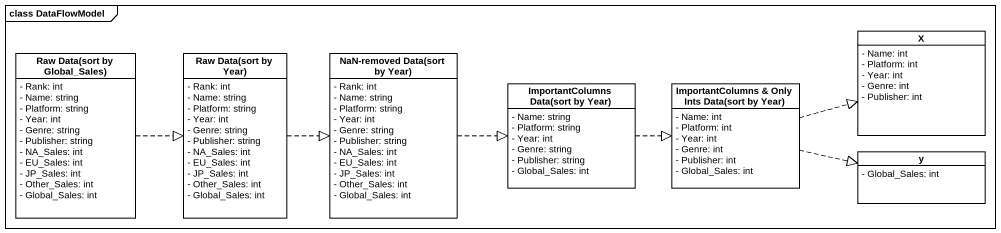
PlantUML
@startuml
mainframe class DataFlowModel
hide circle
hide empty members
skinparam classAttributeIconSize 0
class "X" as X_ {
  - Name: int
  - Platform: int
  - Year: int
  - Genre: int
  - Publisher: int
}
class "Raw Data(sort by Global_Sales)" as Raw_Data_sort_by_Global {
  - Rank: int
  - Name: string
  - Platform: string
  - Year: int
  - Genre: string
  - Publisher: string
  - NA_Sales: int
  - EU_Sales: int
  - JP_Sales: int
  - Other_Sales: int
  - Global_Sales: int
}
class "Raw Data(sort by Year)" as Raw_Data_sort_by_Year {
  - Rank: int
  - Name: string
  - Platform: string
  - Year: int
  - Genre: string
  - Publisher: string
  - NA_Sales: int
  - EU_Sales: int
  - JP_Sales: int
  - Other_Sales: int
  - Global_Sales: int
}
class "NaN-removed Data(sort by Year)" as NaN_removed_Data_sort_by {
  - Rank: int
  - Name: string
  - Platform: string
  - Year: int
  - Genre: string
  - Publisher: string
  - NA_Sales: int
  - EU_Sales: int
  - JP_Sales: int
  - Other_Sales: int
  - Global_Sales: int
}
class "ImportantColumns Data(sort by Year)" as ImportantColumns_Data_sort {
  - Name: string
  - Platform: string
  - Year: int
  - Genre: string
  - Publisher: string
  - Global_Sales: int
}
class "ImportantColumns & Only Ints Data(sort by Year)" as ImportantColumns_Only_Ints {
  - Name: int
  - Platform: int
  - Year: int
  - Genre: int
  - Publisher: int
  - Global_Sales: int
}
class y {
  - Global_Sales: int
}
Raw_Data_sort_by_Global .right.|> Raw_Data_sort_by_Year
Raw_Data_sort_by_Year .right.|> NaN_removed_Data_sort_by
NaN_removed_Data_sort_by .right.|> ImportantColumns_Data_sort
ImportantColumns_Data_sort .right.|> ImportantColumns_Only_Ints
ImportantColumns_Only_Ints .right.|> X_
ImportantColumns_Only_Ints .right.|> y
@enduml
